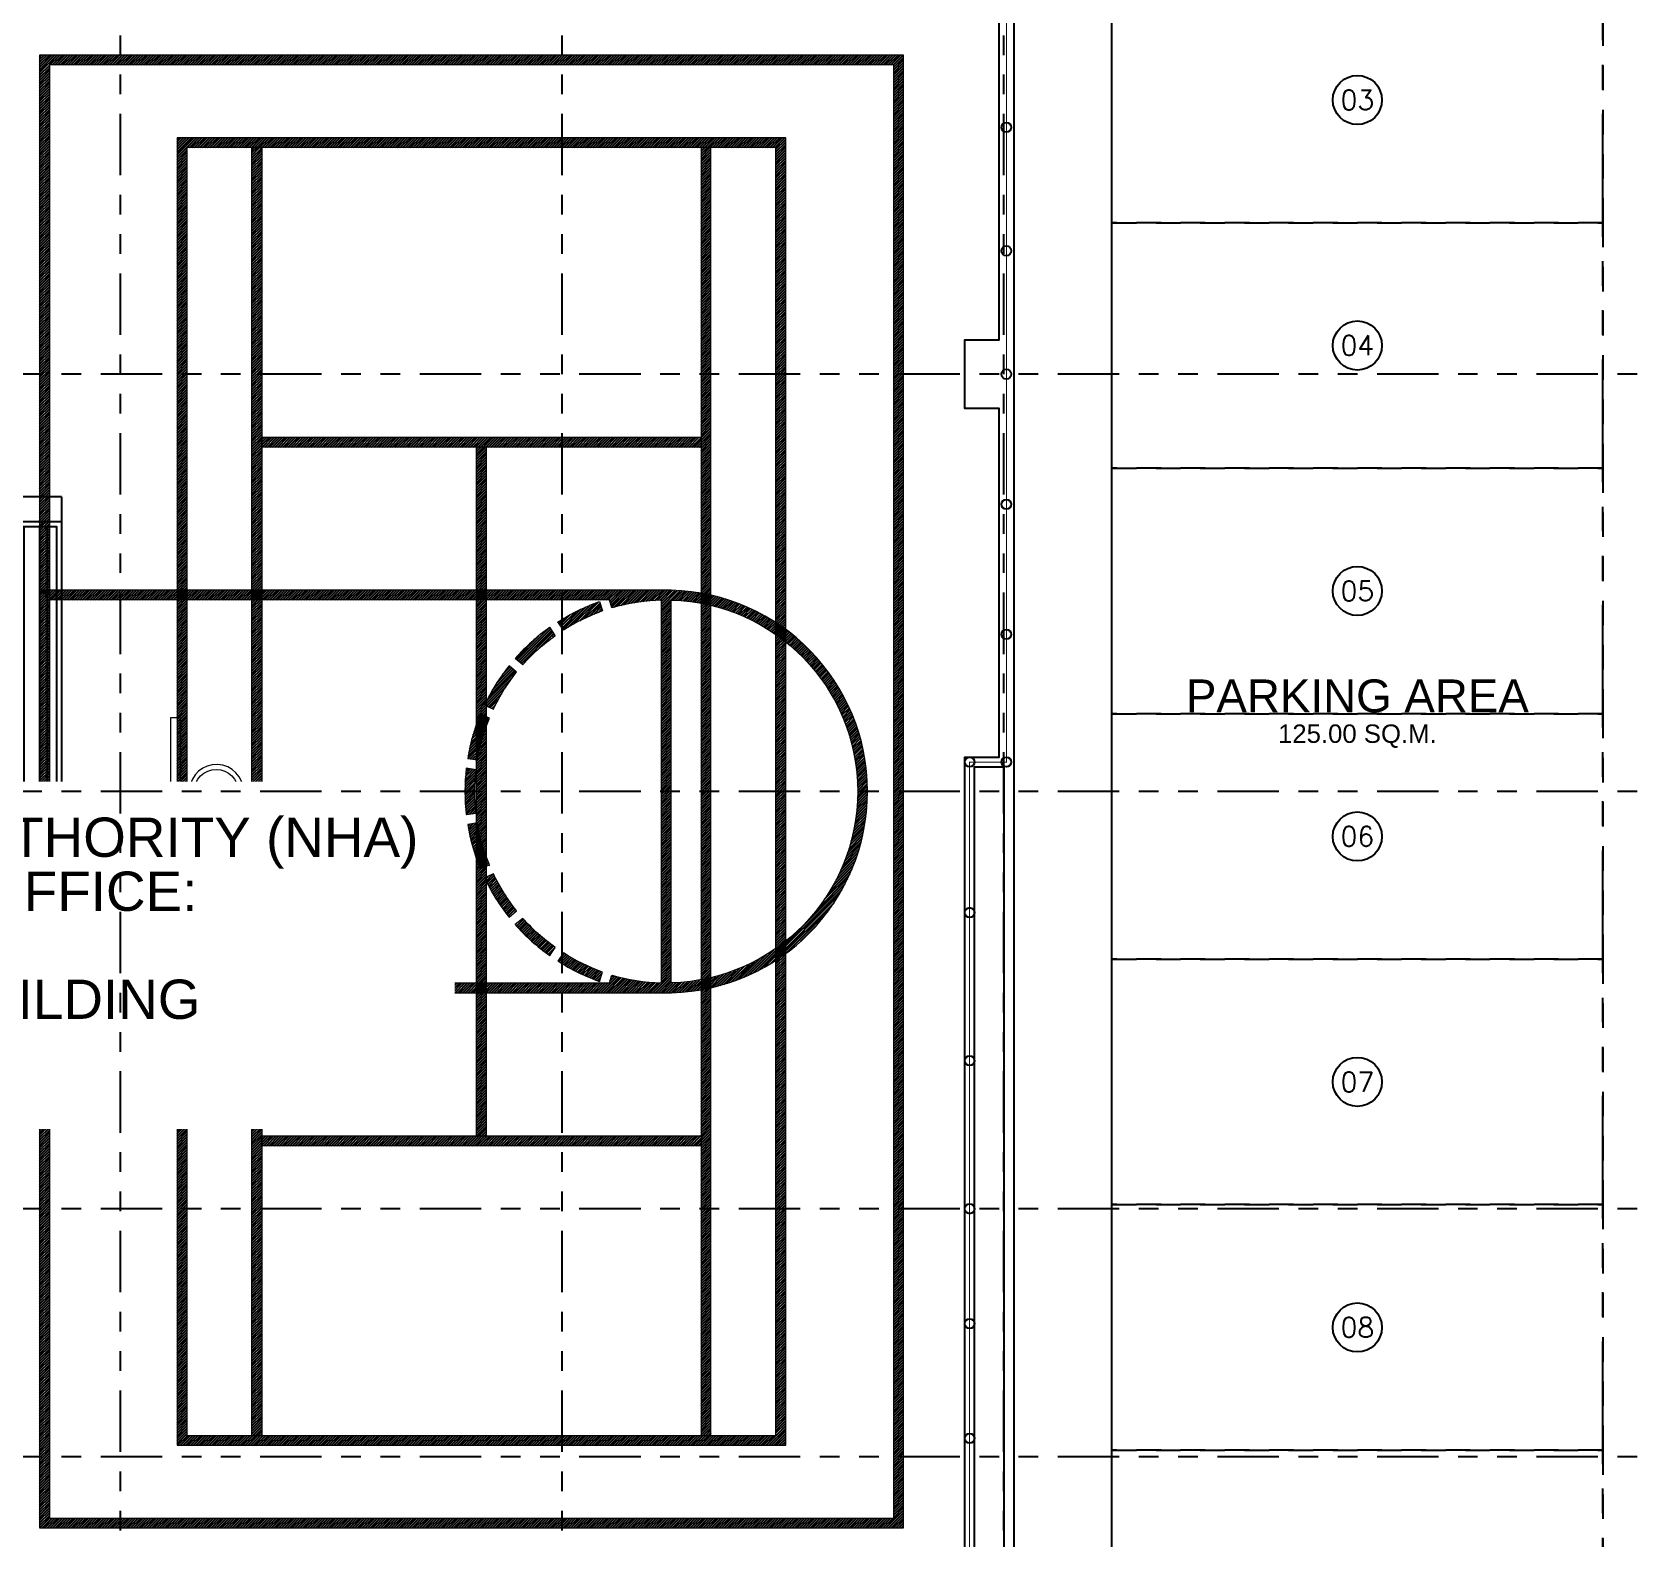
# Model space of a CAD drawing. Header units: metres. Extents: x -12400 to 1, y 0 to 106422.
# Drawn here: x -12348.45 to -12340.31, y 106380.08 to 106387.75 of the extents above; entities that cross this region are included whole.
import ezdxf

# ---------------------------------------------------------------- set-up
doc = ezdxf.new("R2010")
doc.units = ezdxf.units.M
doc.set_wipeout_variables(frame=1)
doc.header["$PDMODE"] = 35
for name, pattern in [('DASHED2', [0.375, 0.25, -0.125]), ('HIDDEN', [0.375, 0.25, -0.125]), ('HIDDEN2', [4.7625, 3.175, -1.5875]), ('PHANTOM2', [1.25, 0.625, -0.125, 0.125, -0.125, 0.125, -0.125])]:
    doc.linetypes.add(name, pattern=pattern)
for name, color, linetype, lineweight in [('0.1', 1, 'Continuous', 9), ('DIM 001', 251, 'Continuous', 13), ('FURN', 8, 'Continuous', 5)]:
    doc.layers.add(name, color=color, linetype=linetype, lineweight=lineweight)
for name, color, linetype in [('AR-HIDDEN LINES', 8, 'HIDDEN2'), ('PROPERTY LINE', 3, 'PHANTOM2'), ('SLOT', 46, 'Continuous'), ('txt', 2, 'Continuous'), ('TXT3', 3, 'Continuous')]:
    doc.layers.add(name, color=color, linetype=linetype)
doc.styles.add('DIMTXT-100', font='arial.ttf')
doc.styles.add('swis721', font='swiss.ttf')
doc.styles.add('T.25', font='romans.shx', dxfattribs={"height": 0.2})
doc.dimstyles.new('D-100', dxfattribs={"dimtxt": 0.2, "dimasz": 0.15, "dimexe": 0.1, "dimexo": 0.1, "dimgap": 0.1, "dimtad": 1, "dimdec": 3, "dimzin": 4, "dimdsep": 46, "dimtxsty": 'DIMTXT-100', "dimblk": 'ARCHTICK', "dimcen": 0.2, "dimdle": 0.1, "dimclrd": 8, "dimclre": 8, "dimclrt": 2, "dimadec": 0, "dimazin": 1, "dimtfac": 1, "dimtdec": 3, "dimtofl": 0, "dimtmove": 2, "dimatfit": 3, "dimfxl": 1, "dimarcsym": 0})
doc.dimstyles.new('DIM 200', dxfattribs={"dimtxt": 200, "dimasz": 1, "dimexe": 0, "dimexo": 40, "dimgap": 50, "dimtad": 1, "dimtoh": 1, "dimdec": 0, "dimlfac": 2, "dimtxsty": 'swis721', "dimblk": 'CIR', "dimcen": 0, "dimclrd": 155, "dimclre": 155, "dimclrt": 4, "dimadec": 0, "dimazin": 0, "dimtfac": 1, "dimtdec": 0, "dimtix": 1, "dimtmove": 1, "dimatfit": 3, "dimldrblk": 'CIR', "dimfxl": 0, "dimarcsym": 0})
pattern_1 = [(45, (-1778.118195, 422.863865), (-0.01325825215, 0.01325825215), [])]
pattern_2 = [(45, (-1818.329662, 420.722198), (-0.01325825215, 0.01325825215), [])]

# ---------------------------------------------------------------- blocks, each defined once
blk = doc.blocks.new('CIR')
at = {"color": 4}
blk.add_circle((0, 0), 50, dxfattribs=at)
blk = doc.blocks.new('ROOFFORSITEDEV')
h = blk.add_hatch()
h.set_pattern_fill('ANSI32', color=8, scale=0.025, angle=45)
h.set_pattern_definition([(90, (11976.81297, -106431.57022), (-0.238125, 0), []), (90, (11976.89234, -106431.49085), (-0.238125, 0), [])])
h.paths.add_polyline_path([(10.975, 13.05), (17.45, 13.05), (17.45, 7.75), (10.975, 7.75)])
at = {"layer": 'AR-HIDDEN LINES'}
h = blk.add_hatch(dxfattribs=at)
h.set_pattern_fill('ANSI31', color=155, scale=0.15)
h.set_pattern_definition(pattern_1)
h.paths.add_polyline_path([(25.977, 17.75), (17.377, 17.75), (17.377, 2.95), (25.977, 2.95)], flags=16)
h.paths.add_polyline_path([(26.077, 17.85), (17.277, 17.85), (17.277, 2.85), (26.077, 2.85)])
h = blk.add_hatch(dxfattribs=at)
h.set_pattern_fill('ANSI31', color=155, scale=0.15)
h.set_pattern_definition(pattern_2)
h.paths.add_polyline_path([(24.877, 17.008), (18.677, 17.008), (18.677, 3.692), (24.877, 3.692)])
h.paths.add_polyline_path([(24.777, 16.908), (18.777, 16.908), (18.777, 3.792), (24.777, 3.792)], flags=16)
h.paths.add_polyline_path([(24.115, 16.908), (24.015, 16.908), (24.015, 3.792), (24.115, 3.792)], flags=0)
h.paths.add_polyline_path([(19.44, 16.908), (19.54, 16.908), (19.54, 3.792), (19.44, 3.792)], flags=0)
h = blk.add_hatch(dxfattribs=at)
h.set_pattern_fill('ANSI31', color=155, scale=0.15)
h.set_pattern_definition(pattern_2)
h.paths.add_polyline_path([(24.115, 16.908), (24.015, 16.908), (24.015, 3.792), (24.115, 3.792)])
h.paths.add_polyline_path([(19.44, 16.908), (19.54, 16.908), (19.54, 3.792), (19.44, 3.792)])
h.paths.add_polyline_path([(19.54, 13.858), (19.54, 13.958), (24.015, 13.958), (24.015, 13.858)])
h.paths.add_polyline_path([(19.54, 6.742), (19.54, 6.842), (24.015, 6.842), (24.015, 6.742)])
h.paths.add_polyline_path([(21.727, 13.858), (21.827, 13.858), (21.827, 6.842), (21.727, 6.842)])
h = blk.add_hatch(dxfattribs=at)
h.set_pattern_fill('ANSI31', color=155, scale=0.15)
h.set_pattern_definition(pattern_1)
h.paths.add_polyline_path([(23.611, 12.299, 0.06568), (23.107, 12.22), (23.081, 12.3), (21.777, 12.3), (21.777, 12.4), (23.711, 12.4), (23.711, 12.399, -0.407087), (25.711, 10.35), (25.611, 10.35, 0.406722), (23.711, 12.299), (23.711, 10.35), (23.611, 10.35)])
h.paths.add_polyline_path([(23.611, 10.35), (23.711, 10.35), (23.711, 8.401, 0.406722), (25.611, 10.35), (25.711, 10.35, -0.407087), (23.711, 8.301), (23.711, 8.3), (21.777, 8.3), (21.777, 8.4), (23.081, 8.4), (23.107, 8.48, 0.06568), (23.611, 8.401)])
h.paths.add_polyline_path([(17.277, 10.35), (17.377, 10.35), (17.377, 8.4), (21.777, 8.4), (21.777, 8.3), (17.277, 8.3)])
h.paths.add_polyline_path([(17.277, 12.4), (21.777, 12.4), (21.777, 12.3), (17.377, 12.3), (17.377, 10.35), (17.277, 10.35)])
h.paths.add_polyline_path([(22.981, 12.284), (23.012, 12.189, 0.057082), (22.613, 11.994), (22.557, 12.077, -0.05771)], flags=17)
h.paths.add_polyline_path([(22.474, 12.022), (22.53, 11.939, 0.057082), (22.2, 11.642), (22.123, 11.706, -0.05771)], flags=17)
h.paths.add_polyline_path([(22.059, 11.629), (22.136, 11.565, 0.057082), (21.9, 11.189), (21.809, 11.23, -0.05771)], flags=17)
h.paths.add_polyline_path([(21.777, 11.134), (21.86, 11.098, 0.032805), (21.777, 10.856)])
h.paths.add_polyline_path([(21.768, 11.138), (21.777, 11.134), (21.777, 10.856, 0.024232), (21.737, 10.671), (21.638, 10.685, -0.05771)])
h.paths.add_polyline_path([(21.624, 10.586), (21.723, 10.572, 0.028518), (21.711, 10.35), (21.611, 10.35, -0.028831)])
h.paths.add_polyline_path([(21.611, 10.35), (21.711, 10.35, 0.028518), (21.723, 10.128), (21.624, 10.114, -0.028831)])
h.paths.add_polyline_path([(21.638, 10.015), (21.737, 10.029, 0.024232), (21.777, 9.844), (21.777, 9.566), (21.768, 9.562, -0.05771)])
h.paths.add_polyline_path([(21.777, 9.844, 0.032805), (21.86, 9.602), (21.777, 9.566)])
h.paths.add_polyline_path([(21.809, 9.47), (21.9, 9.511, 0.057082), (22.136, 9.135), (22.059, 9.071, -0.05771)], flags=17)
h = blk.add_hatch(dxfattribs=at)
h.set_pattern_fill('ANSI31', color=155, scale=0.15)
h.set_pattern_definition(pattern_1)
h.paths.add_polyline_path([(22.2, 9.058), (22.123, 8.994, 0.05771), (22.474, 8.678), (22.53, 8.761, -0.057082)])
h.paths.add_polyline_path([(22.613, 8.706), (22.557, 8.623, 0.05771), (22.981, 8.416), (23.012, 8.511, -0.057082)])
at = {"color": 2, "linetype": 'Continuous'}
blk.add_lwpolyline([(10.2, 20.7), (0, 20.7), (0, 0), (11.2, 0), (11.2, 1), (17, 1), (17, 0), (28.2, 0), (28.2, 20.7), (18, 20.7)], dxfattribs=at)
at = {"color": 155, "linetype": 'HIDDEN2', "ltscale": 0.05}
blk.add_lwpolyline([(18.075, 19.625, 0.01, 0.01, 0), (27.125, 19.625, 0.01, 0.01, 0), (27.125, 10.65, 0.01, 0.01, 0), (26.75, 10.65, 0.01, 0.01, 0), (26.75, 1.45, 0.01, 0.01, 0), (18.075, 1.45, 0.01, 0.01, 0), (18.075, 2.1, 0.01, 0.01, 0), (17.2, 2.1, 0, 0, 0)], format="xyseb", dxfattribs=at)
at = {"color": 2}
for points in [[(18, 19.7), (27.2, 19.7), (27.2, 1), (18, 1), (18, 2), (17.2, 2)], [(17.5, 13.35), (10.925, 13.35)], [(10.925, 13.1), (17.5, 13.1)]]:
    blk.add_lwpolyline(points, dxfattribs=at)
at = {"color": 155}
for points in [[(27.2, 19.7), (27.2, 1), (18, 1)], [(17.2, 2.15), (18.15, 2.15), (18.15, 1.5), (26.7, 1.5), (26.7, 10.7), (27.05, 10.7), (27.05, 14.25), (26.7, 14.25), (26.7, 14.95), (27.05, 14.95), (27.05, 19)]]:
    blk.add_lwpolyline(points, dxfattribs=at)
at = {"color": 3}
blk.add_lwpolyline([(17.5, 13.35), (17.5, 7.7), (10.925, 7.7), (10.925, 13.35)], dxfattribs=at)
at = {"color": 1, "linetype": 'Continuous'}
blk.add_lwpolyline([(10.975, 13.05), (17.45, 13.05), (17.45, 7.75), (10.975, 7.75)], close=True, dxfattribs=at)
at = {"color": 155}
blk.add_lwpolyline([(27.1, 1.1), (18.1, 1.1), (18.1, 1.4), (26.8, 1.4), (26.8, 10.6), (27.1, 10.6)], close=True, dxfattribs=at)
for centre in [(27.125, 17.113), (27.125, 15.856), (27.125, 14.6), (27.125, 13.275), (27.125, 11.95), (26.75, 10.65), (27.125, 10.65), (26.75, 9.117), (26.75, 7.608), (26.75, 6.1), (26.75, 4.931), (26.75, 3.763)]:
    blk.add_circle(centre, 0.05, dxfattribs=at)
at = {"layer": '0.1', "color": 155}
for points in [[(26.077, 17.85), (17.277, 17.85), (17.277, 2.85), (26.077, 2.85)], [(25.977, 17.75), (17.377, 17.75), (17.377, 2.95), (25.977, 2.95)], [(24.877, 17.008), (18.677, 17.008), (18.677, 3.692), (24.877, 3.692)], [(24.777, 16.908), (18.777, 16.908), (18.777, 3.792), (24.777, 3.792)], [(19.44, 16.908), (19.54, 16.908), (19.54, 3.792), (19.44, 3.792)], [(24.115, 16.908), (24.015, 16.908), (24.015, 3.792), (24.115, 3.792)], [(19.54, 13.858), (19.54, 13.958), (24.015, 13.958), (24.015, 13.858)], [(18.711, 11.1), (18.611, 11.1), (18.611, 9.6), (18.711, 9.6)], [(19.54, 6.742), (19.54, 6.842), (24.015, 6.842), (24.015, 6.742)]]:
    blk.add_lwpolyline(points, close=True, dxfattribs=at)
for points in [[(21.727, 6.842), (21.727, 13.858)], [(21.827, 13.858), (21.827, 6.842)], [(23.611, 8.4), (23.611, 12.3)]]:
    blk.add_lwpolyline(points, dxfattribs=at)
for points in [[(23.711, 12.399), (23.711, 12.4), (17.277, 12.4), (17.277, 8.3), (23.711, 8.3), (23.711, 8.301, 0.9759)], [(22.613, 11.994), (22.557, 12.077, -0.05771), (22.981, 12.284), (23.012, 12.189, 0.057082)], [(23.711, 8.401), (23.711, 12.299, -0.974679)], [(22.136, 11.565), (22.059, 11.629, 0.05771), (21.809, 11.23), (21.9, 11.189, -0.057082)], [(21.86, 11.098), (21.768, 11.138, 0.05771), (21.638, 10.685), (21.737, 10.671, -0.057082)], [(21.723, 10.572), (21.624, 10.586, 0.05771), (21.624, 10.114), (21.723, 10.128, -0.057082)], [(21.737, 10.029), (21.638, 10.015, 0.05771), (21.768, 9.562), (21.86, 9.602, -0.057082)], [(21.9, 9.511), (21.809, 9.47, 0.05771), (22.059, 9.071), (22.136, 9.135, -0.057082)], [(22.2, 9.058), (22.123, 8.994, 0.05771), (22.474, 8.678), (22.53, 8.761, -0.057082)], [(22.613, 8.706), (22.557, 8.623, 0.05771), (22.981, 8.416), (23.012, 8.511, -0.057082)]]:
    blk.add_lwpolyline(points, format="xyb", close=True, dxfattribs=at)
for points in [[(23.611, 12.299, 0.06568), (23.107, 12.22), (23.081, 12.3), (17.377, 12.3), (17.377, 8.4), (23.081, 8.4), (23.107, 8.48, 0.06568), (23.611, 8.401)], [(22.123, 11.706), (22.2, 11.642, -0.057082), (22.53, 11.939), (22.474, 12.022)], [(18.711, 10.325), (18.804, 10.325, 21.954451), (18.804, 10.375), (18.711, 10.375)]]:
    blk.add_lwpolyline(points, format="xyb", dxfattribs=at)
blk.add_circle((19.077, 10.35), 0.225, dxfattribs=at)
blk.add_arc((23.661, 10.35), 2.05, 125.3741, 138.5856, dxfattribs=at)
blk = doc.blocks.new('SITEDEVWITHROOF')
at = {"color": 1, "linetype": 'HIDDEN', "ltscale": 2}
blk.add_lwpolyline([(16.8, 21.95), (16.8, 22.95), (6.6, 22.95), (6.6, 11), (0, 11), (0, 0), (34.8, 0), (34.8, 22.95), (24.6, 22.95), (24.6, 21.95)], dxfattribs=at)
at = {"color": 250}
for centre in [(37.3, 19.642), (37.3, 17.142), (37.3, 14.642), (37.3, 12.142), (37.3, 9.642), (37.3, 7.142)]:
    blk.add_circle(centre, 0.25, dxfattribs=at)
at = {"layer": 'FURN', "linetype": 'PHANTOM2', "ltscale": 2}
blk.add_lwpolyline([(-7, 15.892), (-3.35, 15.892), (-3.35, 0.75), (34.8, 0.75), (34.8, 22.892), (-7, 22.892)], close=True, dxfattribs=at)
at = {"layer": 'PROPERTY LINE', "linetype": 'PHANTOM2', "ltscale": 2}
blk.add_lwpolyline([(-12, 25.892), (-12, 10.892), (-8.35, 10.892), (-8.35, -4.25), (39.8, -4.25), (39.8, 25.892)], close=True, dxfattribs=at)
at = {"layer": 'SLOT', "linetype": 'DASHED2'}
for points in [[(39.8, 20.892), (39.8, 18.392), (34.8, 18.392), (34.8, 20.892)], [(39.8, 18.392), (39.8, 15.892), (34.8, 15.892), (34.8, 18.392)], [(39.8, 15.892), (39.8, 13.392), (34.8, 13.392), (34.8, 15.892)], [(39.8, 13.392), (39.8, 10.892), (34.8, 10.892), (34.8, 13.392)], [(39.8, 10.892), (39.8, 8.392), (34.8, 8.392), (34.8, 10.892)], [(39.8, 8.392), (39.8, 5.892), (34.8, 5.892), (34.8, 8.392)], [(39.8, 5.892), (39.8, 3.392), (34.8, 3.392), (34.8, 5.892)]]:
    blk.add_lwpolyline(points, close=True, dxfattribs=at)
at = {"color": 1}
blk.add_blockref('ROOFFORSITEDEV', (6.6, 2.25), dxfattribs=at)
at = {"layer": 'txt', "ltscale": 0.3, "insert": (37.3, 13.392), "char_height": 0.25, "width": 4.2084, "attachment_point": 5, "line_spacing_factor": 0.825, "style": 'DIMTXT-100'}
blk.add_mtext('{\\H1.3333x;\\C0;PARKING AREA\\P\\H0.5625x;\\C256;125.00 SQ.M.}', dxfattribs=at)
at = {"layer": 'TXT3', "ltscale": 0.3, "char_height": 0.2, "attachment_point": 5, "line_spacing_factor": 0.825, "style": 'T.25'}
for s, insert, width in [('03', (37.3, 19.642), 0.451), ('04', (37.3, 17.142), 0.451), ('05', (37.3, 14.642), 0.451), ('06', (37.3, 12.142), 0.451), ('07', (37.3, 9.642), 1.78691), ('08', (37.3, 7.142), 0.451)]:
    blk.add_mtext(s, dxfattribs=dict(at, insert=insert, width=width))
at = {"color": 1}
blk.add_wipeout([(13.081, 12.701), (13.081, 9.162), (28.104, 9.162), (28.104, 12.701)], dxfattribs=at)
at = {"layer": 'txt', "ltscale": 0.3, "insert": (20.751, 10.806), "char_height": 0.3, "width": 14.51188, "attachment_point": 5, "line_spacing_factor": 0.825, "style": 'DIMTXT-100'}
blk.add_mtext('{\\H1.3333x;\\C0;PROPOSED NATIONAL HOUSING AUTHORITY (NHA)\\P REGIONAL AND DISTRICT OFFICE:\\P\\PFIVE (5) STOREY OFFICE BUILDING \\PWITH ROOF DECK\\P\\H0.60002x;\\C256;485.600 SQ.M.}', dxfattribs=at)
blk = doc.blocks.new('_ArchTick')
at = {"color": 0, "linetype": 'ByBlock', "const_width": 0.15}
blk.add_lwpolyline([(-0.5, -0.5), (0.5, 0.5)], dxfattribs=at)
blk = doc.blocks.new('*D595')
at = {"layer": 'DEFPOINTS', "color": 0, "transparency": 16777216}
for p in [(-12340.4492, 106390.5264), (-12340.4492, 106375.4552), (-12337.4492, 106375.4552)]:
    blk.add_point(p, dxfattribs=at)
at = {"layer": 'DIM 001', "color": 8, "lineweight": -2, "transparency": 16777216}
for p, q in [((-12337.4492, 106390.6264), (-12337.4492, 106375.3552)), ((-12340.3492, 106390.5264), (-12337.3492, 106390.5264)), ((-12340.3492, 106375.4552), (-12337.3492, 106375.4552))]:
    blk.add_line(p, q, dxfattribs=at)
at = {"layer": 'DIM 001', "color": 8, "lineweight": -2, "transparency": 16777216, "xscale": 0.15, "yscale": 0.15, "zscale": 0.15}
for p, rotation in [((-12337.4492, 106390.5264), 90), ((-12337.4492, 106375.4552), 270)]:
    blk.add_blockref('_ArchTick', p, dxfattribs=dict(at, rotation=rotation))
at = {"layer": 'DIM 001', "color": 2, "transparency": 16777216, "insert": (-12337.6514, 106382.9908), "char_height": 0.2, "attachment_point": 5, "rotation": 90, "style": 'DIMTXT-100'}
blk.add_mtext('30.142', dxfattribs=at)
blk = doc.blocks.new('*D597')
at = {"layer": 'DEFPOINTS', "color": 0, "transparency": 16777216}
for p in [(-12343.4992, 106388.5054), (-12337.8992, 106388.5054), (-12343.4992, 106379.2554)]:
    blk.add_point(p, dxfattribs=at)
at = {"layer": 'DIM 001', "color": 8, "lineweight": -2, "transparency": 16777216}
for p, q in [((-12337.8992, 106379.1554), (-12337.8992, 106388.6054)), ((-12343.3992, 106388.5054), (-12337.7992, 106388.5054)), ((-12343.3992, 106379.2554), (-12337.7992, 106379.2554))]:
    blk.add_line(p, q, dxfattribs=at)
at = {"layer": 'DIM 001', "color": 8, "lineweight": -2, "transparency": 16777216, "xscale": 0.15, "yscale": 0.15, "zscale": 0.15}
for p, rotation in [((-12337.8992, 106388.5054), 90), ((-12337.8992, 106379.2554), 270)]:
    blk.add_blockref('_ArchTick', p, dxfattribs=dict(at, rotation=rotation))
at = {"layer": 'DIM 001', "color": 2, "transparency": 16777216, "insert": (-12338.1013, 106383.8804), "char_height": 0.2, "attachment_point": 5, "rotation": 90, "style": 'DIMTXT-100'}
blk.add_mtext('18.500', dxfattribs=at)
blk = doc.blocks.new('SITEDEVGRID')
at = {"color": 6, "linetype": 'PHANTOM2'}
for points in [[(17, -12.1), (17, 26.442)], [(21.5, -12.1), (21.5, 26.442)], [(26, -12.1), (26, 26.442)], [(38.55, 13.5), (-26.15, 13.5)], [(38.55, 9.25), (-26.15, 9.25)], [(38.55, 5), (-26.15, 5)], [(38.55, 2.475), (-26.15, 2.475)]]:
    blk.add_leader(points, dimstyle='DIM 200', override={"dimasz": 0.002, "dimgap": 60, "dimtad": 0}, dxfattribs=at)
blk = doc.blocks.new('sitedevwgrid')
at = {"color": 1}
blk.add_blockref('SITEDEVWITHROOF', (18, 8.3), dxfattribs=at)
blk.add_blockref('SITEDEVGRID', (25.7, 11.65))

msp = doc.modelspace()

# ---------------------------------------------------------------- block references
at = {"xscale": 0.5, "yscale": 0.5, "zscale": 0.5}
msp.add_blockref('sitedevwgrid', (-12369.34914, 106373.43022), dxfattribs=at)

# ---------------------------------------------------------------- next in the draw order: dimensions: what is measured, and where the dimension line sits
at = {"layer": 'DIM 001', "color": 1}
for base, p1, p2, picture, middle in [((-12337.44923, 106375.45522), (-12340.44923, 106390.52636), (-12340.44923, 106375.45522), '*D595', (-12337.65141, 106382.99079)), ((-12337.89923, 106388.50536), (-12343.49922, 106379.25536), (-12343.49922, 106388.50536), '*D597', (-12338.10135, 106383.88036))]:
    dim = msp.add_linear_dim(base=base, p1=p1, p2=p2, angle=90, dimstyle='D-100', override={"dimlfac": 2}, dxfattribs=at)
    dim.commit()
    dim.dimension.update_dxf_attribs({"geometry": picture, "text_midpoint": middle})

doc.saveas('drawing.dxf')
